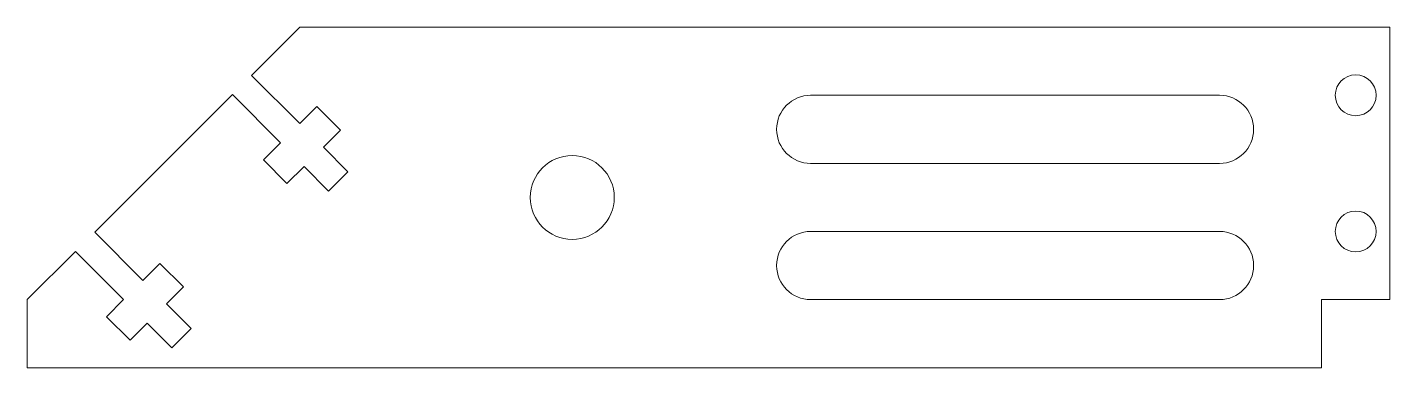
# Model space of a CAD drawing. Header units: millimetres. Extents: x -45 to 55, y -13 to 12.
import ezdxf

# ---------------------------------------------------------------- set-up
doc = ezdxf.new("R2010")
doc.units = ezdxf.units.MM

msp = doc.modelspace()

# ---------------------------------------------------------------- linework, layer by layer
at = {"color": 7, "linetype": 'Continuous', "lineweight": 15}
for p, q in [((-24.71, 12.04), (-28.25, 8.5)), ((55.29, 12.04), (-24.71, 12.04)), ((55.29, -7.96), (55.29, 12.04)), ((-24.71, 4.96), (-28.25, 8.5)), ((-29.66, 7.09), (-39.76, -3.01)), ((-26.13, 3.55), (-29.66, 7.09)), ((42.8, 7.04), (12.78, 7.04)), ((-23.46, 6.22), (-24.71, 4.96)), ((-21.73, 4.48), (-23.46, 6.22)), ((-22.98, 3.23), (-21.73, 4.48)), ((10.29, 4.55), (10.29, 4.53)), ((45.29, 4.53), (45.29, 4.55)), ((-26.13, 3.55), (-27.38, 2.3)), ((-21.18, 1.43), (-22.98, 3.23)), ((-27.38, 2.3), (-25.65, 0.57)), ((12.78, 2.04), (42.8, 2.04)), ((-25.65, 0.57), (-24.39, 1.82)), ((-22.59, 0.01), (-24.39, 1.82)), ((-22.59, 0.01), (-21.18, 1.43)), ((42.8, -2.96), (12.78, -2.96)), ((-36.23, -6.55), (-39.76, -3.01)), ((-41.18, -4.43), (-44.71, -7.96)), ((-37.64, -7.96), (-41.18, -4.43)), ((-34.98, -5.3), (-36.23, -6.55)), ((-33.24, -7.03), (-34.98, -5.3)), ((10.29, -5.45), (10.29, -5.47)), ((45.29, -5.47), (45.29, -5.45)), ((-44.71, -12.96), (-44.71, -7.96)), ((-37.64, -7.96), (-38.89, -9.22)), ((-34.49, -8.28), (-33.24, -7.03)), ((12.78, -7.96), (42.8, -7.96)), ((50.29, -12.96), (50.29, -7.96)), ((50.29, -7.96), (55.29, -7.96)), ((-32.69, -10.09), (-34.49, -8.28)), ((-38.89, -9.22), (-37.16, -10.95)), ((-37.16, -10.95), (-35.91, -9.7)), ((-34.11, -11.5), (-35.91, -9.7)), ((-34.11, -11.5), (-32.69, -10.09)), ((50.29, -12.96), (-44.71, -12.96))]:
    msp.add_line(p, q, dxfattribs=at)
for centre, radius in [((52.79, 7.04), 1.5), ((-4.71, -0.46), 3.08), ((52.79, -2.96), 1.5)]:
    msp.add_circle(centre, radius, dxfattribs=at)
for centre, start, end in [((12.78, 4.55), 90, 180), ((42.8, 4.55), 0, 90), ((12.78, 4.53), 180, 270), ((42.8, 4.53), 270, 0), ((12.78, -5.45), 90, 180), ((42.8, -5.45), 0, 90), ((12.78, -5.47), 180, 270), ((42.8, -5.47), 270, 0)]:
    msp.add_arc(centre, 2.49, start, end, dxfattribs=at)

doc.saveas('drawing.dxf')
